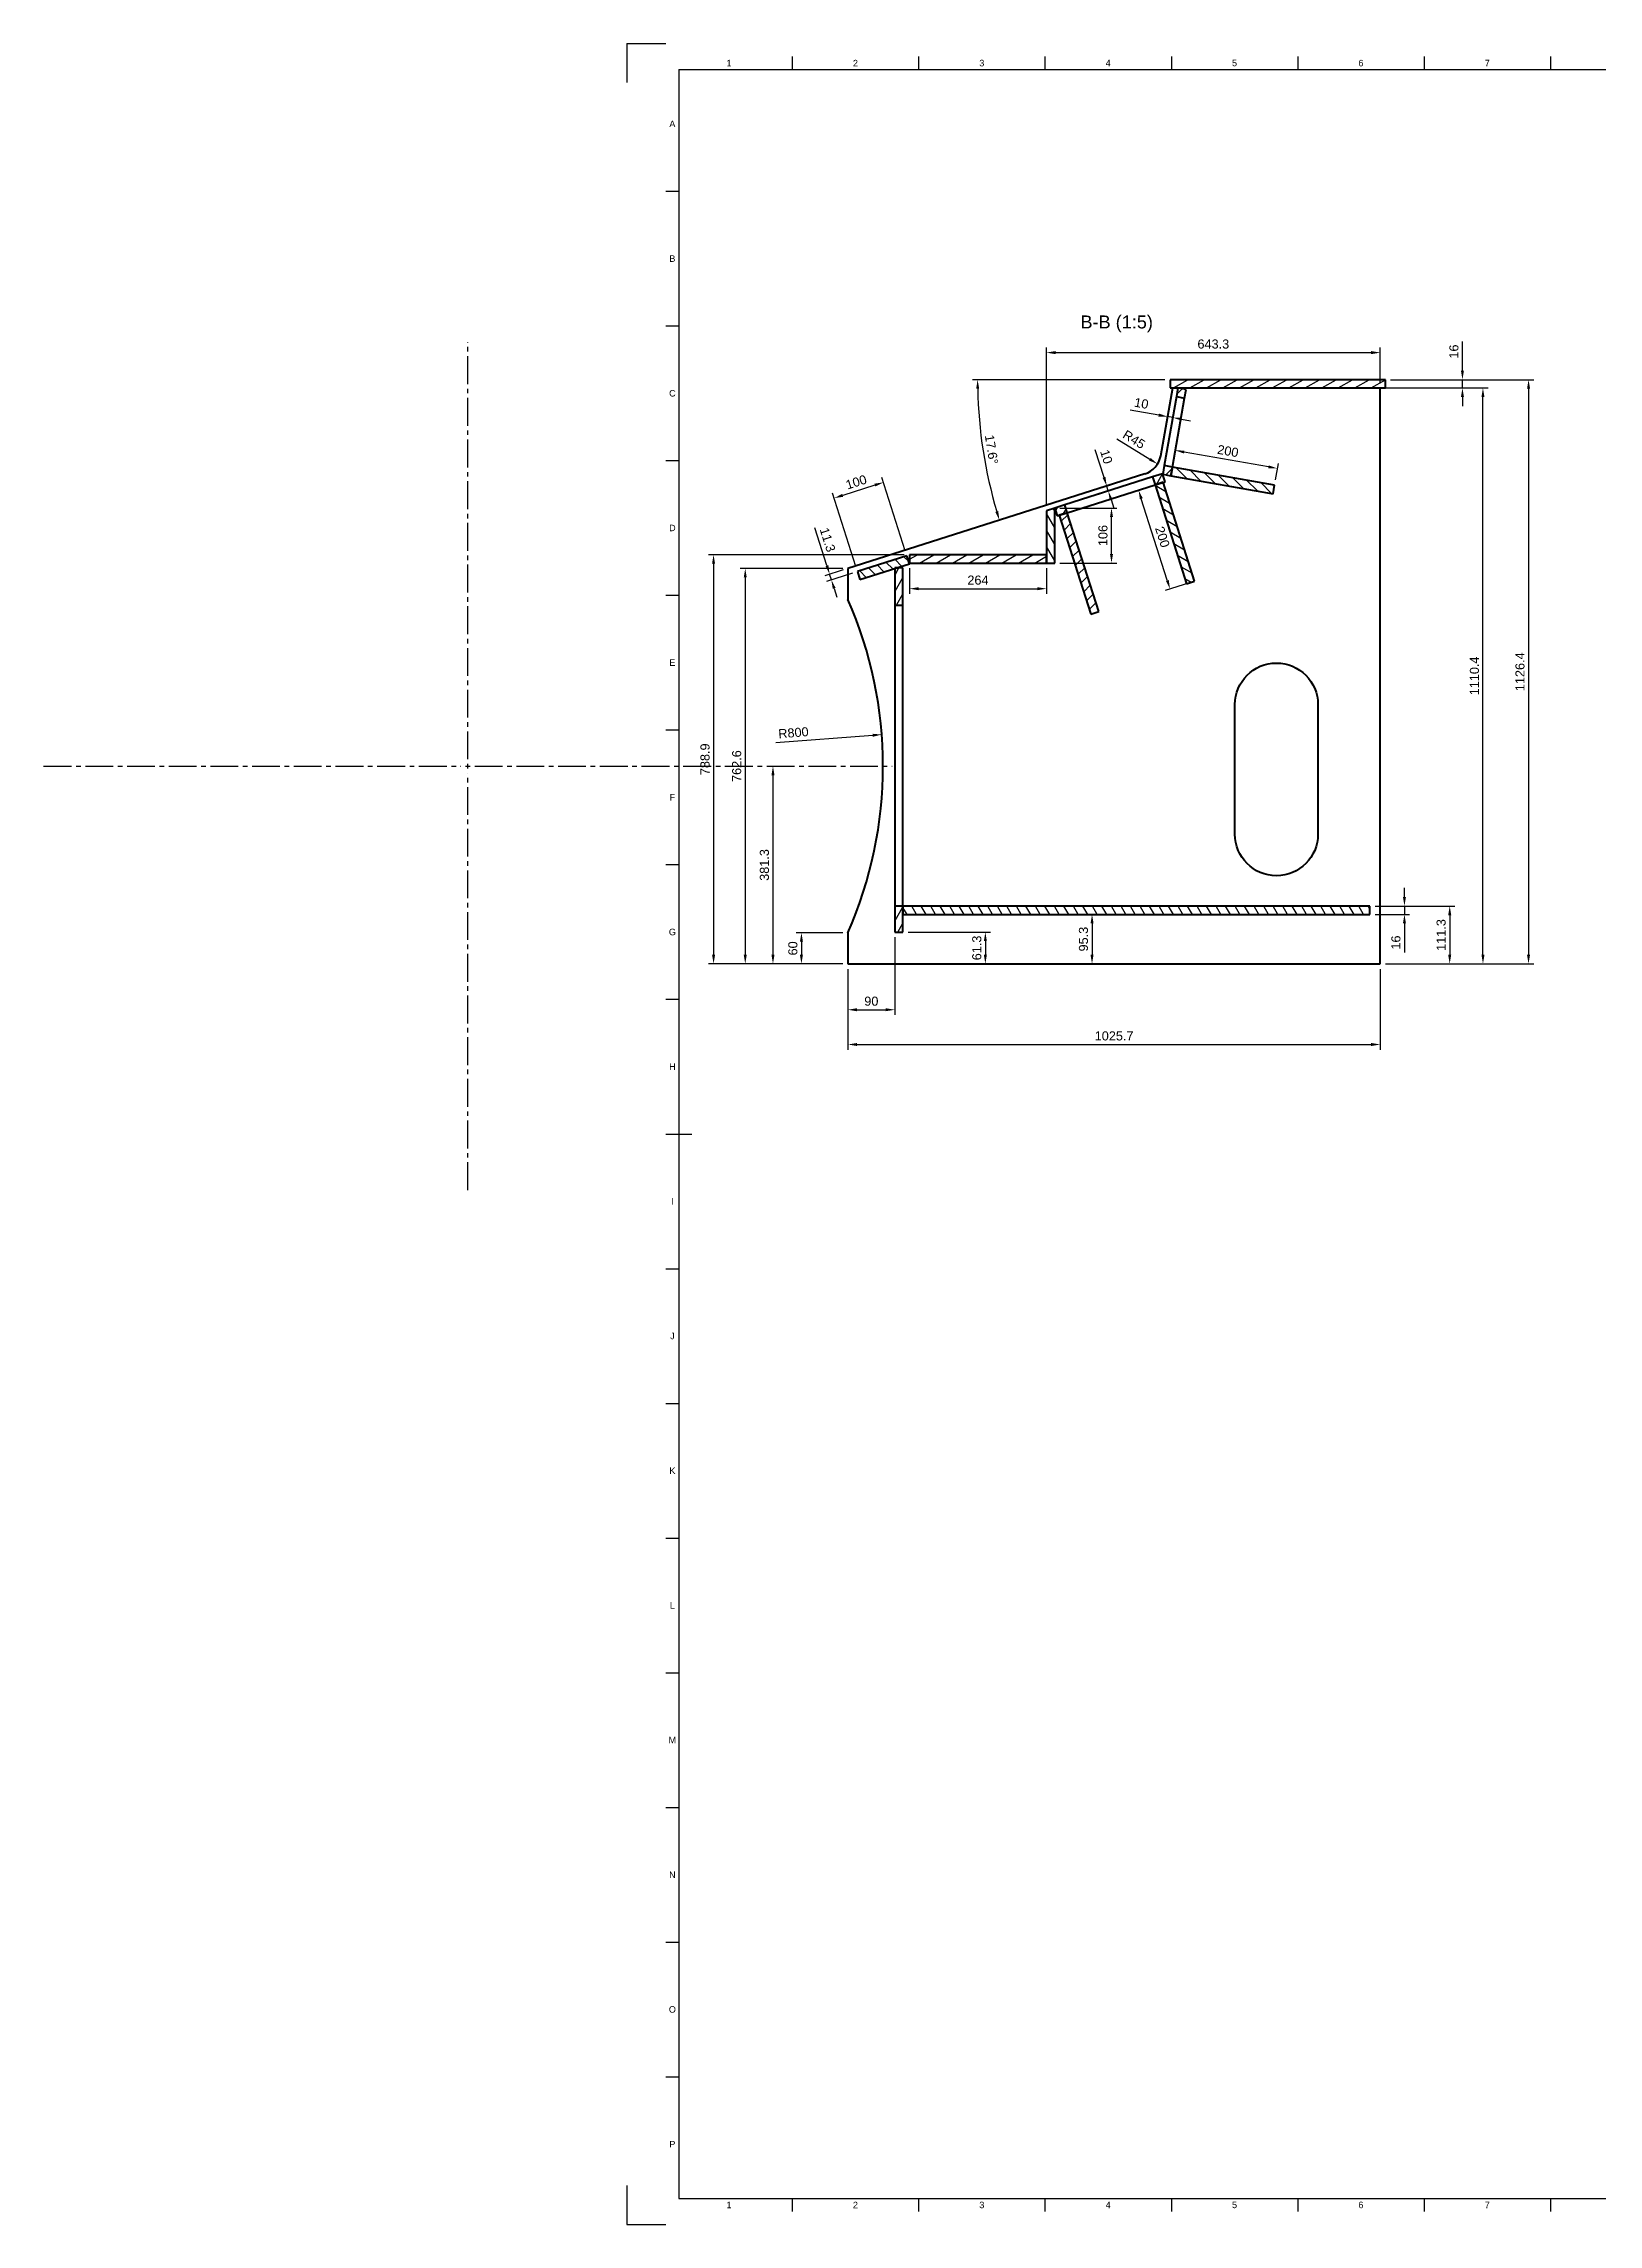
# Model space of a CAD drawing. Header units: millimetres. Extents: x -225 to 1189, y 0 to 841.
# Drawn here: x -225 to 374, y 0 to 841 of the extents above; entities that cross this region are included whole.
import ezdxf
from ezdxf.enums import TextEntityAlignment as Align

# ---------------------------------------------------------------- set-up
doc = ezdxf.new("R2010")
doc.units = ezdxf.units.MM
doc.header["$LTSCALE"] = 0.75
doc.linetypes.add('CENTER2', pattern=[28.575, 19.05, -3.175, 3.175, -3.175])
for name, color, linetype, lineweight in [('Border', 7, 'Continuous', 25), ('FD_Dimensions', 7, 'Continuous', 25), ('Hatching', 7, 'Continuous', 25), ('Smart Centers', 7, 'CENTER2', 25), ('View Labels', 7, 'Continuous', 25), ('Visible', 7, 'Continuous', 50)]:
    doc.layers.add(name, color=color, linetype=linetype, lineweight=lineweight)
doc.styles.add('FusionTitle', font='')
doc.styles.get("Standard").update_dxf_attribs({"font": 'arial.ttf'})
doc.styles.get('FusionTitle').set_extended_font_data('Arial Unicode MS')
doc.dimstyles.new('Dim-ISO-25', dxfattribs={"dimtxt": 3.5, "dimasz": 3.5, "dimexe": 2, "dimexo": 2, "dimgap": 1.5, "dimtad": 1, "dimdec": 1, "dimdsep": 46, "dimtxsty": 'Standard', "dimcen": 0, "dimadec": 1, "dimazin": 2, "dimtp": 0.1, "dimtm": 0.1, "dimtfac": 0.714, "dimtdec": 1, "dimtmove": 0, "dimatfit": 3, "dimfxl": 1, "dimarcsym": 0})

# ---------------------------------------------------------------- blocks, each defined once
blk = doc.blocks.new('ISO_A0_SHEET')
at = {"layer": 'Border'}
for p, q in [((0, 841), (15, 841)), ((0, 841), (0, 826)), ((1189, 841), (1174, 841)), ((1189, 841), (1189, 826)), ((63.708337, 836), (63.708337, 831)), ((112.41667, 836), (112.41667, 831)), ((161.125003, 836), (161.125003, 831)), ((209.833336, 836), (209.833336, 831)), ((258.541669, 836), (258.541669, 831)), ((307.250002, 836), (307.250002, 831)), ((355.958335, 836), (355.958335, 831)), ((404.666668, 836), (404.666668, 831)), ((453.375001, 836), (453.375001, 831)), ((502.083334, 836), (502.083334, 831)), ((550.791667, 836), (550.791667, 831)), ((599.5, 836), (599.5, 826)), ((648.208333, 836), (648.208333, 831)), ((696.916666, 836), (696.916666, 831)), ((745.624999, 836), (745.624999, 831)), ((794.333332, 836), (794.333332, 831)), ((843.041665, 836), (843.041665, 831)), ((891.749998, 836), (891.749998, 831)), ((940.458331, 836), (940.458331, 831)), ((989.166664, 836), (989.166664, 831)), ((1037.874997, 836), (1037.874997, 831)), ((1086.58333, 836), (1086.58333, 831)), ((1135.291663, 836), (1135.291663, 831)), ((20, 831), (1179, 831)), ((20, 831), (20, 10)), ((1179, 831), (1179, 10)), ((15, 784.0625), (20, 784.0625)), ((1179, 784.0625), (1184, 784.0625)), ((15, 732.125), (20, 732.125)), ((1179, 732.125), (1184, 732.125)), ((15, 680.1875), (20, 680.1875)), ((1179, 680.1875), (1184, 680.1875)), ((15, 628.25), (20, 628.25)), ((1179, 628.25), (1184, 628.25)), ((15, 576.3125), (20, 576.3125)), ((1179, 576.3125), (1184, 576.3125)), ((15, 524.375), (20, 524.375)), ((1179, 524.375), (1184, 524.375)), ((15, 472.4375), (20, 472.4375)), ((1179, 472.4375), (1184, 472.4375)), ((15, 420.5), (25, 420.5)), ((1174, 420.5), (1184, 420.5)), ((15, 368.5625), (20, 368.5625)), ((1179, 368.5625), (1184, 368.5625)), ((15, 316.625), (20, 316.625)), ((1179, 316.625), (1184, 316.625)), ((15, 264.6875), (20, 264.6875)), ((1179, 264.6875), (1184, 264.6875)), ((15, 212.75), (20, 212.75)), ((1179, 212.75), (1184, 212.75)), ((15, 160.8125), (20, 160.8125)), ((1179, 160.8125), (1184, 160.8125)), ((15, 108.875), (20, 108.875)), ((1179, 108.875), (1184, 108.875)), ((15, 56.9375), (20, 56.9375)), ((1179, 56.9375), (1184, 56.9375)), ((0, 15), (0, 0)), ((20, 10), (1179, 10)), ((63.708337, 10), (63.708337, 5)), ((112.41667, 10), (112.41667, 5)), ((161.125003, 10), (161.125003, 5)), ((209.833336, 10), (209.833336, 5)), ((258.541669, 10), (258.541669, 5)), ((307.250002, 10), (307.250002, 5)), ((355.958335, 10), (355.958335, 5)), ((404.666668, 10), (404.666668, 5)), ((453.375001, 10), (453.375001, 5)), ((502.083334, 10), (502.083334, 5)), ((550.791667, 10), (550.791667, 5)), ((599.5, 15), (599.5, 5)), ((648.208333, 10), (648.208333, 5)), ((696.916666, 10), (696.916666, 5)), ((745.624999, 10), (745.624999, 5)), ((794.333332, 10), (794.333332, 5)), ((843.041665, 10), (843.041665, 5)), ((891.749998, 10), (891.749998, 5)), ((940.458331, 10), (940.458331, 5)), ((989.166664, 10), (989.166664, 5)), ((1037.874997, 10), (1037.874997, 5)), ((1086.58333, 10), (1086.58333, 5)), ((1135.291663, 10), (1135.291663, 5)), ((1189, 15), (1189, 0)), ((0, 0), (15, 0)), ((1189, 0), (1174, 0))]:
    blk.add_line(p, q, dxfattribs=at)
at = {"layer": 'Border', "style": 'FusionTitle'}
for s, p in [('1', (39.35417, 833.5)), ('2', (88.062503, 833.5)), ('3', (136.770836, 833.5)), ('4', (185.479169, 833.5)), ('5', (234.187502, 833.5)), ('6', (282.895835, 833.5)), ('7', (331.604168, 833.5)), ('8', (380.312501, 833.5)), ('9', (429.020835, 833.5)), ('10', (477.729168, 833.5)), ('11', (526.4375, 833.5)), ('12', (575.145833, 833.5)), ('13', (623.854167, 833.5)), ('14', (672.5625, 833.5)), ('15', (721.270833, 833.5)), ('16', (769.979166, 833.5)), ('17', (818.687499, 833.5)), ('18', (867.395832, 833.5)), ('19', (916.104165, 833.5)), ('20', (964.812498, 833.5)), ('21', (1013.520831, 833.5)), ('22', (1062.229164, 833.5)), ('23', (1110.937497, 833.5)), ('24', (1159.64583, 833.5)), ('A', (17.5, 810.03125)), ('A', (1181.5, 810.03125)), ('B', (17.5, 758.09375)), ('B', (1181.5, 758.09375)), ('C', (17.5, 706.15625)), ('C', (1181.5, 706.15625)), ('D', (17.5, 654.21875)), ('D', (1181.5, 654.21875)), ('E', (17.5, 602.28125)), ('E', (1181.5, 602.28125)), ('F', (17.5, 550.34375)), ('F', (1181.5, 550.34375)), ('G', (17.5, 498.40625)), ('G', (1181.5, 498.40625)), ('H', (17.5, 446.46875)), ('H', (1181.5, 446.46875)), ('I', (17.5, 394.53125)), ('I', (1181.5, 394.53125)), ('J', (17.5, 342.59375)), ('J', (1181.5, 342.59375)), ('K', (17.5, 290.65625)), ('K', (1181.5, 290.65625)), ('L', (17.5, 238.71875)), ('L', (1181.5, 238.71875)), ('M', (17.5, 186.78125)), ('M', (1181.5, 186.78125)), ('N', (17.5, 134.84375)), ('N', (1181.5, 134.84375)), ('O', (17.5, 82.90625)), ('O', (1181.5, 82.90625)), ('P', (17.5, 30.96875)), ('P', (1181.5, 30.96875)), ('1', (39.35417, 7.5)), ('2', (88.062503, 7.5)), ('3', (136.770836, 7.5)), ('4', (185.479169, 7.5)), ('5', (234.187502, 7.5)), ('6', (282.895835, 7.5)), ('7', (331.604168, 7.5)), ('8', (380.312501, 7.5)), ('9', (429.020835, 7.5)), ('10', (477.729168, 7.5)), ('11', (526.4375, 7.5)), ('12', (575.145833, 7.5)), ('13', (623.854167, 7.5)), ('14', (672.5625, 7.5)), ('15', (721.270833, 7.5)), ('16', (769.979166, 7.5)), ('17', (818.687499, 7.5)), ('18', (867.395832, 7.5)), ('19', (916.104165, 7.5)), ('20', (964.812498, 7.5)), ('21', (1013.520831, 7.5)), ('22', (1062.229164, 7.5)), ('23', (1110.937497, 7.5)), ('24', (1159.64583, 7.5))]:
    blk.add_text(s, height=2.5, dxfattribs=at).set_placement(p, align=Align.MIDDLE)
blk = doc.blocks.new('*D88')
at = {"layer": 'Defpoints', "color": 0, "transparency": 16777216}
for p in [(292.335796, 711.399699), (290.335796, 486.115529), (347.503829, 486.115529)]:
    blk.add_point(p, dxfattribs=at)
at = {"layer": 'FD_Dimensions', "lineweight": -2, "transparency": 16777216}
for p, q in [((294.335796, 711.399699), (349.503829, 711.399699)), ((347.503829, 707.899699), (347.503829, 489.615529)), ((292.335796, 486.115529), (349.503829, 486.115529))]:
    blk.add_line(p, q, dxfattribs=at)
at = {"layer": 'FD_Dimensions', "transparency": 16777216}
for points in [[(346.920495, 707.899699), (348.087162, 707.899699), (347.503829, 711.399699)], [(346.920495, 489.615529), (348.087162, 489.615529), (347.503829, 486.115529)]]:
    blk.add_solid(points, dxfattribs=at)
at = {"layer": 'FD_Dimensions', "color": 0, "transparency": 16777216, "insert": (344.216823, 598.757614), "char_height": 3.5, "attachment_point": 5, "rotation": 90}
blk.add_mtext('1126.4', dxfattribs=at)
blk = doc.blocks.new('*D89')
at = {"layer": 'Defpoints', "color": 0, "transparency": 16777216}
for p in [(290.335796, 708.199699), (329.933776, 708.199699), (290.335796, 486.115529)]:
    blk.add_point(p, dxfattribs=at)
at = {"layer": 'FD_Dimensions', "lineweight": -2, "transparency": 16777216}
for p, q in [((292.335796, 708.199699), (331.933776, 708.199699)), ((329.933776, 489.615529), (329.933776, 704.699699)), ((292.335796, 486.115529), (331.933776, 486.115529))]:
    blk.add_line(p, q, dxfattribs=at)
at = {"layer": 'FD_Dimensions', "transparency": 16777216}
for points in [[(329.350443, 704.699699), (330.517109, 704.699699), (329.933776, 708.199699)], [(329.350443, 489.615529), (330.517109, 489.615529), (329.933776, 486.115529)]]:
    blk.add_solid(points, dxfattribs=at)
at = {"layer": 'FD_Dimensions', "color": 0, "transparency": 16777216, "insert": (326.64677, 597.157614), "char_height": 3.5, "attachment_point": 5, "rotation": 90}
blk.add_mtext('1110.4', dxfattribs=at)
blk = doc.blocks.new('*D90')
at = {"layer": 'Defpoints', "color": 0, "transparency": 16777216}
for p in [(292.335796, 711.399699), (292.335796, 708.199699), (322.034281, 711.399699)]:
    blk.add_point(p, dxfattribs=at)
at = {"layer": 'FD_Dimensions', "lineweight": -2, "transparency": 16777216}
for p, q in [((322.034281, 714.899699), (322.034281, 726.081486)), ((294.335796, 711.399699), (324.034281, 711.399699)), ((294.335796, 708.199699), (324.034281, 708.199699)), ((322.034281, 708.199699), (322.034281, 711.399699)), ((322.034281, 704.699699), (322.034281, 701.199699))]:
    blk.add_line(p, q, dxfattribs=at)
at = {"layer": 'FD_Dimensions', "transparency": 16777216}
for points in [[(321.450948, 714.899699), (322.617614, 714.899699), (322.034281, 711.399699)], [(321.450948, 704.699699), (322.617614, 704.699699), (322.034281, 708.199699)]]:
    blk.add_solid(points, dxfattribs=at)
at = {"layer": 'FD_Dimensions', "color": 0, "transparency": 16777216, "insert": (318.747276, 722.240593), "char_height": 3.5, "attachment_point": 5, "rotation": 90}
blk.add_mtext('16', dxfattribs=at)
blk = doc.blocks.new('*D91')
at = {"layer": 'Defpoints', "color": 0, "transparency": 16777216}
for p in [(98.197973, 574.534905), (-61.339399, 562.376502)]:
    blk.add_point(p, dxfattribs=at)
at = {"layer": 'FD_Dimensions', "lineweight": -2, "transparency": 16777216}
blk.add_line((57.404589, 571.426026), (94.708093, 574.26894), dxfattribs=at)
at = {"layer": 'FD_Dimensions', "transparency": 16777216}
blk.add_solid([(94.663766, 574.850586), (94.752421, 573.687293), (98.197973, 574.534905)], dxfattribs=at)
at = {"layer": 'FD_Dimensions', "color": 0, "transparency": 16777216, "insert": (64.169767, 575.23814), "char_height": 3.5, "attachment_point": 5, "rotation": 4.358105639}
blk.add_mtext('R800', dxfattribs=at)
blk = doc.blocks.new('*D92')
at = {"layer": 'Defpoints', "color": 0, "transparency": 16777216}
for p in [(85.188848, 638.637476), (45.590868, 486.115529), (85.188848, 486.115529)]:
    blk.add_point(p, dxfattribs=at)
at = {"layer": 'FD_Dimensions', "lineweight": -2, "transparency": 16777216}
for p, q in [((83.188848, 638.637476), (43.590868, 638.637476)), ((45.590868, 635.137476), (45.590868, 489.615529)), ((83.188848, 486.115529), (43.590868, 486.115529))]:
    blk.add_line(p, q, dxfattribs=at)
at = {"layer": 'FD_Dimensions', "transparency": 16777216}
for points in [[(45.007535, 635.137476), (46.174202, 635.137476), (45.590868, 638.637476)], [(45.007535, 489.615529), (46.174202, 489.615529), (45.590868, 486.115529)]]:
    blk.add_solid(points, dxfattribs=at)
at = {"layer": 'FD_Dimensions', "color": 0, "transparency": 16777216, "insert": (42.303863, 562.376502), "char_height": 3.5, "attachment_point": 5, "rotation": 90}
blk.add_mtext('762.6', dxfattribs=at)
blk = doc.blocks.new('*D93')
at = {"layer": 'Defpoints', "color": 0, "transparency": 16777216}
for p in [(209.335796, 711.399699), (292.335796, 711.399699), (136.091735, 693.079722), (199.589995, 675.034919), (85.188848, 638.637476)]:
    blk.add_point(p, dxfattribs=at)
at = {"layer": 'FD_Dimensions', "lineweight": -2, "transparency": 16777216}
blk.add_line((207.335796, 711.399699), (133.150392, 711.399699), dxfattribs=at)
blk.add_arc((313.888476, 711.399699), 178.738085, 181.121968, 196.526828, dxfattribs=at)
at = {"layer": 'FD_Dimensions', "transparency": 16777216}
for points in [[(134.601354, 707.894156), (135.767965, 707.905578), (135.150392, 711.399699)], [(143.092244, 660.726507), (141.977079, 660.383697), (143.563091, 657.209608)]]:
    blk.add_solid(points, dxfattribs=at)
at = {"layer": 'FD_Dimensions', "color": 0, "transparency": 16777216, "insert": (140.514186, 684.48434), "char_height": 3.5, "attachment_point": 5, "rotation": 278.824419944}
blk.add_mtext('17.6°', dxfattribs=at)
blk = doc.blocks.new('*D94')
at = {"layer": 'Defpoints', "color": 0, "transparency": 16777216}
for p in [(196.861361, 683.611315), (204.519953, 678.884163)]:
    blk.add_point(p, dxfattribs=at)
at = {"layer": 'FD_Dimensions', "lineweight": -2, "transparency": 16777216}
blk.add_line((188.871326, 688.543044), (201.541612, 680.7225), dxfattribs=at)
at = {"layer": 'FD_Dimensions', "transparency": 16777216}
blk.add_solid([(201.848001, 681.21889), (201.235222, 680.226109), (204.519953, 678.884163)], dxfattribs=at)
at = {"layer": 'FD_Dimensions', "color": 0, "transparency": 16777216, "insert": (195.44, 688.342938), "char_height": 3.5, "attachment_point": 5, "rotation": 328.315673403}
blk.add_mtext('R45', dxfattribs=at)
blk = doc.blocks.new('*D95')
at = {"layer": 'Defpoints', "color": 0, "transparency": 16777216}
for p in [(211.367755, 684.106622), (210.23913, 677.705869), (249.63144, 670.759942)]:
    blk.add_point(p, dxfattribs=at)
at = {"layer": 'FD_Dimensions', "lineweight": -2, "transparency": 16777216}
for p, q in [((210.586426, 679.675485), (211.715051, 686.076238)), ((247.313238, 677.768464), (214.814582, 683.498854)), ((249.978736, 672.729558), (251.107362, 679.130311))]:
    blk.add_line(p, q, dxfattribs=at)
at = {"layer": 'FD_Dimensions', "transparency": 16777216}
for points in [[(214.915877, 684.073325), (214.713287, 682.924383), (211.367755, 684.106622)], [(247.414533, 678.342935), (247.211943, 677.193993), (250.760065, 677.160695)]]:
    blk.add_solid(points, dxfattribs=at)
at = {"layer": 'FD_Dimensions', "color": 0, "transparency": 16777216, "insert": (231.634693, 683.870727), "char_height": 3.5, "attachment_point": 5, "rotation": 350.000012482}
blk.add_mtext('200', dxfattribs=at)
blk = doc.blocks.new('*D96')
at = {"layer": 'Defpoints', "color": 0, "transparency": 16777216}
for p in [(108.88575, 643.894762), (33.380307, 486.115529), (85.188848, 486.115529)]:
    blk.add_point(p, dxfattribs=at)
at = {"layer": 'FD_Dimensions', "lineweight": -2, "transparency": 16777216}
for p, q in [((106.88575, 643.894762), (31.380307, 643.894762)), ((33.380307, 640.394762), (33.380307, 489.615529)), ((83.188848, 486.115529), (31.380307, 486.115529))]:
    blk.add_line(p, q, dxfattribs=at)
at = {"layer": 'FD_Dimensions', "transparency": 16777216}
for points in [[(32.796974, 640.394762), (33.963641, 640.394762), (33.380307, 643.894762)], [(32.796974, 489.615529), (33.963641, 489.615529), (33.380307, 486.115529)]]:
    blk.add_solid(points, dxfattribs=at)
at = {"layer": 'FD_Dimensions', "color": 0, "transparency": 16777216, "insert": (30.093302, 565.005145), "char_height": 3.5, "attachment_point": 5, "rotation": 90}
blk.add_mtext('788.9', dxfattribs=at)
blk = doc.blocks.new('*D97')
at = {"layer": 'Defpoints', "color": 0, "transparency": 16777216}
for p in [(286.388848, 508.381745), (290.335796, 486.115529), (317.122412, 486.115529)]:
    blk.add_point(p, dxfattribs=at)
at = {"layer": 'FD_Dimensions', "lineweight": -2, "transparency": 16777216}
for p, q in [((288.388848, 508.381745), (319.122412, 508.381745)), ((317.122412, 504.881745), (317.122412, 489.615529)), ((292.335796, 486.115529), (319.122412, 486.115529))]:
    blk.add_line(p, q, dxfattribs=at)
at = {"layer": 'FD_Dimensions', "transparency": 16777216}
for points in [[(316.539078, 504.881745), (317.705745, 504.881745), (317.122412, 508.381745)], [(316.539078, 489.615529), (317.705745, 489.615529), (317.122412, 486.115529)]]:
    blk.add_solid(points, dxfattribs=at)
at = {"layer": 'FD_Dimensions', "color": 0, "transparency": 16777216, "insert": (313.834213, 497.248637), "char_height": 3.5, "attachment_point": 5, "rotation": 90}
blk.add_mtext('111.3', dxfattribs=at)
blk = doc.blocks.new('*D98')
at = {"layer": 'Defpoints', "color": 0, "transparency": 16777216}
for p in [(286.388848, 508.381745), (286.388848, 505.181745), (299.673117, 505.181745)]:
    blk.add_point(p, dxfattribs=at)
at = {"layer": 'FD_Dimensions', "lineweight": -2, "transparency": 16777216}
for p, q in [((299.673117, 511.881745), (299.673117, 515.381745)), ((288.388848, 508.381745), (301.673117, 508.381745)), ((288.388848, 505.181745), (301.673117, 505.181745)), ((299.673117, 508.381745), (299.673117, 505.181745)), ((299.673117, 501.681745), (299.673117, 490.499958))]:
    blk.add_line(p, q, dxfattribs=at)
at = {"layer": 'FD_Dimensions', "transparency": 16777216}
for points in [[(299.089784, 511.881745), (300.25645, 511.881745), (299.673117, 508.381745)], [(299.089784, 501.681745), (300.25645, 501.681745), (299.673117, 505.181745)]]:
    blk.add_solid(points, dxfattribs=at)
at = {"layer": 'FD_Dimensions', "color": 0, "transparency": 16777216, "insert": (296.386112, 494.340852), "char_height": 3.5, "attachment_point": 5, "rotation": 90}
blk.add_mtext('16', dxfattribs=at)
blk = doc.blocks.new('*D99')
at = {"layer": 'Defpoints', "color": 0, "transparency": 16777216}
for p in [(103.188848, 498.381745), (85.188848, 486.115529), (103.188848, 468.417044)]:
    blk.add_point(p, dxfattribs=at)
at = {"layer": 'FD_Dimensions', "lineweight": -2, "transparency": 16777216}
for p, q in [((103.188848, 496.381745), (103.188848, 466.417044)), ((85.188848, 484.115529), (85.188848, 466.417044)), ((88.688848, 468.417044), (99.688848, 468.417044))]:
    blk.add_line(p, q, dxfattribs=at)
at = {"layer": 'FD_Dimensions', "transparency": 16777216}
for points in [[(88.688848, 469.000377), (88.688848, 467.833711), (85.188848, 468.417044)], [(99.688848, 469.000377), (99.688848, 467.833711), (103.188848, 468.417044)]]:
    blk.add_solid(points, dxfattribs=at)
at = {"layer": 'FD_Dimensions', "color": 0, "transparency": 16777216, "insert": (94.188848, 471.704049), "char_height": 3.5, "attachment_point": 5}
blk.add_mtext('90', dxfattribs=at)
blk = doc.blocks.new('*D100')
at = {"layer": 'Defpoints', "color": 0, "transparency": 16777216}
for p in [(85.188848, 486.115529), (290.335796, 486.115529), (290.335796, 455.017475)]:
    blk.add_point(p, dxfattribs=at)
at = {"layer": 'FD_Dimensions', "lineweight": -2, "transparency": 16777216}
for p, q in [((85.188848, 484.115529), (85.188848, 453.017475)), ((290.335796, 484.115529), (290.335796, 453.017475)), ((88.688848, 455.017475), (286.835796, 455.017475))]:
    blk.add_line(p, q, dxfattribs=at)
at = {"layer": 'FD_Dimensions', "transparency": 16777216}
for points in [[(88.688848, 455.600809), (88.688848, 454.434142), (85.188848, 455.017475)], [(286.835796, 455.600809), (286.835796, 454.434142), (290.335796, 455.017475)]]:
    blk.add_solid(points, dxfattribs=at)
at = {"layer": 'FD_Dimensions', "color": 0, "transparency": 16777216, "insert": (187.762322, 458.304481), "char_height": 3.5, "attachment_point": 5}
blk.add_mtext('1025.7', dxfattribs=at)
blk = doc.blocks.new('*D101')
at = {"layer": 'Defpoints', "color": 0, "transparency": 16777216}
for p in [(85.188848, 498.115529), (67.247816, 486.115529), (85.188848, 486.115529)]:
    blk.add_point(p, dxfattribs=at)
at = {"layer": 'FD_Dimensions', "color": 0, "lineweight": -2, "transparency": 16777216}
for p, q in [((83.188848, 498.115529), (65.247816, 498.115529)), ((67.247816, 494.615529), (67.247816, 489.615529)), ((83.188848, 486.115529), (65.247816, 486.115529))]:
    blk.add_line(p, q, dxfattribs=at)
at = {"layer": 'FD_Dimensions', "color": 0, "transparency": 16777216}
for points in [[(66.664483, 494.615529), (67.83115, 494.615529), (67.247816, 498.115529)], [(66.664483, 489.615529), (67.83115, 489.615529), (67.247816, 486.115529)]]:
    blk.add_solid(points, dxfattribs=at)
at = {"layer": 'FD_Dimensions', "color": 0, "transparency": 16777216, "insert": (63.960811, 492.080415), "char_height": 3.5, "attachment_point": 5, "rotation": 90}
blk.add_mtext('60', dxfattribs=at)
blk = doc.blocks.new('*U23')
at = {"layer": 'Smart Centers', "color": 0, "linetype": 'Continuous', "ltscale": 0.75, "transparency": 16777216}
for p, q in [((-0.892969, 0), (0.892969, 0)), ((0, -0.892969), (0, 0.892969))]:
    blk.add_line(p, q, dxfattribs=at)
blk = doc.blocks.new('*U24')
at = {"layer": 'Smart Centers', "color": 0, "ltscale": 0.75, "transparency": 16777216}
for p, q in [((0, 2.678906), (0, 163.5)), ((-163.5, 0), (-2.678906, 0)), ((2.678906, 0), (163.5, 0)), ((0, -163.5), (0, -2.678906))]:
    blk.add_line(p, q, dxfattribs=at)
at = {"layer": 'Smart Centers', "color": 0, "linetype": 'Continuous', "ltscale": 0.75, "transparency": 16777216}
for p, q in [((-0.892969, 0), (0.892969, 0)), ((0, -0.892969), (0, 0.892969))]:
    blk.add_line(p, q, dxfattribs=at)
blk = doc.blocks.new('*U25')
at = {"layer": 'Smart Centers', "color": 0, "ltscale": 0.75, "transparency": 16777216}
blk.add_blockref('*U24', (0, 0), dxfattribs=at)
blk = doc.blocks.new('*D102')
at = {"layer": 'Defpoints', "color": 0, "transparency": 16777216}
for p in [(55.02281, 562.376502), (56.274189, 486.115529), (85.188848, 486.115529)]:
    blk.add_point(p, dxfattribs=at)
at = {"layer": 'FD_Dimensions', "lineweight": -2, "transparency": 16777216}
for p, q in [((56.274189, 558.876502), (56.274189, 489.615529)), ((57.02281, 562.376502), (58.274189, 562.376502)), ((83.188848, 486.115529), (54.274189, 486.115529))]:
    blk.add_line(p, q, dxfattribs=at)
at = {"layer": 'FD_Dimensions', "transparency": 16777216}
for points in [[(55.690856, 558.876502), (56.857523, 558.876502), (56.274189, 562.376502)], [(55.690856, 489.615529), (56.857523, 489.615529), (56.274189, 486.115529)]]:
    blk.add_solid(points, dxfattribs=at)
at = {"layer": 'FD_Dimensions', "color": 0, "transparency": 16777216, "insert": (52.98599, 524.246015), "char_height": 3.5, "attachment_point": 5, "rotation": 90}
blk.add_mtext('381.3', dxfattribs=at)
blk = doc.blocks.new('*D127')
at = {"layer": 'Defpoints', "color": 0, "transparency": 16777216}
for p in [(177.335832, 667.954617), (177.942195, 666.048752), (184.931486, 670.371222)]:
    blk.add_point(p, dxfattribs=at)
at = {"layer": 'FD_Dimensions', "color": 0, "lineweight": -2, "transparency": 16777216}
for p, q in [((183.87035, 673.706487), (180.483134, 684.352879)), ((179.241697, 668.56098), (186.837351, 670.977586)), ((179.848061, 666.655115), (187.443714, 669.07172)), ((185.537849, 668.465357), (184.931486, 670.371222)), ((186.598984, 665.130092), (187.66012, 661.794827))]:
    blk.add_line(p, q, dxfattribs=at)
at = {"layer": 'FD_Dimensions', "color": 0, "transparency": 16777216}
for points in [[(184.426228, 673.883343), (183.314473, 673.529631), (184.931486, 670.371222)], [(187.154862, 665.306948), (186.043107, 664.953236), (185.537849, 668.465357)]]:
    blk.add_solid(points, dxfattribs=at)
at = {"layer": 'FD_Dimensions', "color": 0, "transparency": 16777216, "insert": (184.77847, 681.693875), "char_height": 3.5, "attachment_point": 5, "rotation": 287.648816335}
blk.add_mtext('10', dxfattribs=at)
blk = doc.blocks.new('*D128')
at = {"layer": 'Defpoints', "color": 0, "transparency": 16777216}
for p in [(208.387134, 697.148287), (208.387134, 697.148287), (210.356749, 696.80099)]:
    blk.add_point(p, dxfattribs=at)
at = {"layer": 'FD_Dimensions', "lineweight": -2, "transparency": 16777216}
for p, q in [((204.940307, 697.756055), (193.937801, 699.696094)), ((210.356749, 696.80099), (208.387134, 697.148287)), ((213.803577, 696.193222), (217.250404, 695.585453))]:
    blk.add_line(p, q, dxfattribs=at)
at = {"layer": 'FD_Dimensions', "transparency": 16777216}
for points in [[(205.041602, 698.330527), (204.839012, 697.181584), (208.387134, 697.148287)], [(213.904871, 696.767693), (213.702282, 695.618751), (210.356749, 696.80099)]]:
    blk.add_solid(points, dxfattribs=at)
at = {"layer": 'FD_Dimensions', "color": 0, "transparency": 16777216, "insert": (198.286423, 702.267027), "char_height": 3.5, "attachment_point": 5, "rotation": 350.000012482}
blk.add_mtext('10', dxfattribs=at)
blk = doc.blocks.new('*D129')
at = {"layer": 'Defpoints', "color": 0, "transparency": 16777216}
for p in [(197.188843, 668.81414), (206.622397, 671.815484), (218.749659, 633.698172)]:
    blk.add_point(p, dxfattribs=at)
at = {"layer": 'FD_Dimensions', "lineweight": -2, "transparency": 16777216}
for p, q in [((204.716531, 671.209121), (195.282977, 668.207776)), ((208.25497, 634.032092), (198.249978, 665.478875)), ((216.843793, 633.091808), (207.41024, 630.090464))]:
    blk.add_line(p, q, dxfattribs=at)
at = {"layer": 'FD_Dimensions', "transparency": 16777216}
for points in [[(198.805856, 665.655731), (197.694101, 665.302019), (197.188843, 668.81414)], [(208.810847, 634.208948), (207.699093, 633.855236), (209.316105, 630.696827)]]:
    blk.add_solid(points, dxfattribs=at)
at = {"layer": 'FD_Dimensions', "color": 0, "transparency": 16777216, "insert": (206.38477, 650.752043), "char_height": 3.5, "attachment_point": 5, "rotation": 287.648816335}
blk.add_mtext('200', dxfattribs=at)
blk = doc.blocks.new('*D130')
at = {"layer": 'Defpoints', "color": 0, "transparency": 16777216}
for p in [(78.110097, 636.385326), (85.188848, 638.637476), (88.827094, 637.43113)]:
    blk.add_point(p, dxfattribs=at)
at = {"layer": 'FD_Dimensions', "lineweight": -2, "transparency": 16777216}
for p, q in [((77.048962, 639.720591), (72.421824, 654.264192)), ((83.282983, 638.031112), (76.204232, 635.778963)), ((86.921228, 636.824767), (76.887183, 633.632373)), ((78.793048, 634.238736), (78.110097, 636.385326)), ((79.854184, 630.903471), (80.915319, 627.568206))]:
    blk.add_line(p, q, dxfattribs=at)
at = {"layer": 'FD_Dimensions', "transparency": 16777216}
for points in [[(77.604839, 639.897447), (76.493084, 639.543735), (78.110097, 636.385326)], [(80.410061, 631.080327), (79.298306, 630.726615), (78.793048, 634.238736)]]:
    blk.add_solid(points, dxfattribs=at)
at = {"layer": 'FD_Dimensions', "color": 0, "transparency": 16777216, "insert": (77.338258, 649.656945), "char_height": 3.5, "attachment_point": 5, "rotation": 287.648816335}
blk.add_mtext('11.3', dxfattribs=at)
blk = doc.blocks.new('*D131')
at = {"layer": 'Defpoints', "color": 0, "transparency": 16777216}
for p in [(290.335796, 721.838834), (290.335796, 708.199699), (161.68575, 660.855019)]:
    blk.add_point(p, dxfattribs=at)
at = {"layer": 'FD_Dimensions', "lineweight": -2, "transparency": 16777216}
for p, q in [((161.68575, 662.855019), (161.68575, 723.838834)), ((290.335796, 710.199699), (290.335796, 723.838834)), ((165.18575, 721.838834), (286.835796, 721.838834))]:
    blk.add_line(p, q, dxfattribs=at)
at = {"layer": 'FD_Dimensions', "transparency": 16777216}
for points in [[(165.18575, 722.422168), (165.18575, 721.255501), (161.68575, 721.838834)], [(286.835796, 722.422168), (286.835796, 721.255501), (290.335796, 721.838834)]]:
    blk.add_solid(points, dxfattribs=at)
at = {"layer": 'FD_Dimensions', "color": 0, "transparency": 16777216, "insert": (226.010773, 725.127034), "char_height": 3.5, "attachment_point": 5}
blk.add_mtext('643.3', dxfattribs=at)
blk = doc.blocks.new('*D132')
at = {"layer": 'Defpoints', "color": 0, "transparency": 16777216}
for p in [(108.88575, 640.694762), (161.68575, 640.694762), (161.68575, 630.795267)]:
    blk.add_point(p, dxfattribs=at)
at = {"layer": 'FD_Dimensions', "lineweight": -2, "transparency": 16777216}
for p, q in [((108.88575, 638.694762), (108.88575, 628.795267)), ((112.38575, 630.795267), (158.18575, 630.795267)), ((161.68575, 638.694762), (161.68575, 628.795267))]:
    blk.add_line(p, q, dxfattribs=at)
at = {"layer": 'FD_Dimensions', "transparency": 16777216}
for points in [[(112.38575, 631.3786), (112.38575, 630.211933), (108.88575, 630.795267)], [(158.18575, 631.3786), (158.18575, 630.211933), (161.68575, 630.795267)]]:
    blk.add_solid(points, dxfattribs=at)
at = {"layer": 'FD_Dimensions', "color": 0, "transparency": 16777216, "insert": (135.28575, 634.082272), "char_height": 3.5, "attachment_point": 5}
blk.add_mtext('264', dxfattribs=at)
blk = doc.blocks.new('*D133')
at = {"layer": 'Defpoints', "color": 0, "transparency": 16777216}
for p in [(179.665927, 505.181745), (179.261937, 486.115529), (179.465927, 486.115529)]:
    blk.add_point(p, dxfattribs=at)
at = {"layer": 'FD_Dimensions', "lineweight": -2, "transparency": 16777216}
for p, q in [((177.665927, 505.181745), (177.261937, 505.181745)), ((179.261937, 501.681745), (179.261937, 489.615529)), ((177.465927, 486.115529), (177.261937, 486.115529))]:
    blk.add_line(p, q, dxfattribs=at)
at = {"layer": 'FD_Dimensions', "transparency": 16777216}
for points in [[(178.678603, 501.681745), (179.84527, 501.681745), (179.261937, 505.181745)], [(178.678603, 489.615529), (179.84527, 489.615529), (179.261937, 486.115529)]]:
    blk.add_solid(points, dxfattribs=at)
at = {"layer": 'FD_Dimensions', "color": 0, "transparency": 16777216, "insert": (175.973738, 495.648637), "char_height": 3.5, "attachment_point": 5, "rotation": 90}
blk.add_mtext('95.3', dxfattribs=at)
blk = doc.blocks.new('*D155')
at = {"layer": 'Defpoints', "color": 0, "transparency": 16777216}
for p in [(164.88575, 661.894762), (186.766471, 661.894762), (164.88575, 640.694762)]:
    blk.add_point(p, dxfattribs=at)
at = {"layer": 'FD_Dimensions', "lineweight": -2, "transparency": 16777216}
for p, q in [((166.88575, 661.894762), (188.766471, 661.894762)), ((186.766471, 644.194762), (186.766471, 658.394762)), ((166.88575, 640.694762), (188.766471, 640.694762))]:
    blk.add_line(p, q, dxfattribs=at)
at = {"layer": 'FD_Dimensions', "transparency": 16777216}
for points in [[(186.183137, 658.394762), (187.349804, 658.394762), (186.766471, 661.894762)], [(186.183137, 644.194762), (187.349804, 644.194762), (186.766471, 640.694762)]]:
    blk.add_solid(points, dxfattribs=at)
at = {"layer": 'FD_Dimensions', "color": 0, "transparency": 16777216, "insert": (183.479465, 651.294762), "char_height": 3.5, "attachment_point": 5, "rotation": 90}
blk.add_mtext('106', dxfattribs=at)
blk = doc.blocks.new('*D156')
at = {"layer": 'Defpoints', "color": 0, "transparency": 16777216}
for p in [(79.823061, 665.731791), (107.88575, 643.494762), (88.827094, 637.43113)]:
    blk.add_point(p, dxfattribs=at)
at = {"layer": 'FD_Dimensions', "lineweight": -2, "transparency": 16777216}
for p, q in [((107.279387, 645.400627), (98.275354, 673.701288)), ((88.220731, 639.336996), (79.216698, 667.637657)), ((95.546452, 670.734287), (83.158326, 666.792927))]:
    blk.add_line(p, q, dxfattribs=at)
at = {"layer": 'FD_Dimensions', "transparency": 16777216}
for points in [[(82.98147, 667.348804), (83.335181, 666.237049), (79.823061, 665.731791)], [(95.369596, 671.290164), (95.723308, 670.178409), (98.881717, 671.795422)]]:
    blk.add_solid(points, dxfattribs=at)
at = {"layer": 'FD_Dimensions', "color": 0, "transparency": 16777216, "insert": (88.355829, 671.895902), "char_height": 3.5, "attachment_point": 5, "rotation": 17.648816335}
blk.add_mtext('100', dxfattribs=at)
blk = doc.blocks.new('*D157')
at = {"layer": 'Defpoints', "color": 0, "transparency": 16777216}
for p in [(106.388848, 498.381745), (136.330781, 486.115529), (138.14024, 486.115529)]:
    blk.add_point(p, dxfattribs=at)
at = {"layer": 'FD_Dimensions', "lineweight": -2, "transparency": 16777216}
for p, q in [((108.388848, 498.381745), (140.14024, 498.381745)), ((138.14024, 494.881745), (138.14024, 489.615529)), ((138.330781, 486.115529), (140.14024, 486.115529))]:
    blk.add_line(p, q, dxfattribs=at)
at = {"layer": 'FD_Dimensions', "transparency": 16777216}
for points in [[(137.556907, 494.881745), (138.723573, 494.881745), (138.14024, 498.381745)], [(137.556907, 489.615529), (138.723573, 489.615529), (138.14024, 486.115529)]]:
    blk.add_solid(points, dxfattribs=at)
at = {"layer": 'FD_Dimensions', "color": 0, "transparency": 16777216, "insert": (134.852041, 492.248637), "char_height": 3.5, "attachment_point": 5, "rotation": 90}
blk.add_mtext('61.3', dxfattribs=at)

msp = doc.modelspace()

# ---------------------------------------------------------------- hatches: boundary and pattern name
at = {"layer": 'Hatching'}
h = msp.add_hatch(dxfattribs=at)
h.set_pattern_fill('ANSI31', color=256, style=0)
h.paths.add_polyline_path([(215.518, 707.644), (212.367, 708.2), (211.776, 704.851), (214.928, 704.296)], flags=0)
h.paths.add_polyline_path([(206.497, 674.913), (209.649, 674.358), (210.239, 677.706), (207.088, 678.262)], flags=0)
h = msp.add_hatch(dxfattribs=at)
h.set_pattern_fill('ANSI31', color=256, angle=-15, style=0)
h.paths.add_polyline_path([(292.336, 708.2), (292.336, 711.4), (209.336, 711.4), (209.336, 708.2)], flags=0)
h = msp.add_hatch(dxfattribs=at)
h.set_pattern_fill('ANSI31', color=256, angle=15, style=0)
h.paths.add_polyline_path([(164.886, 661.895), (165.856, 658.845), (166.637, 659.094), (169.687, 660.064), (168.717, 663.114)], flags=0)
h.paths.add_polyline_path([(207.404, 672.064), (206.434, 675.113), (202.603, 673.895), (203.573, 670.845), (206.622, 671.815)], flags=0)
h = msp.add_hatch(dxfattribs=at)
h.set_pattern_fill('ANSI31', color=256, angle=90, style=0)
h.paths.add_polyline_path([(209.649, 674.358), (249.041, 667.412), (249.631, 670.76), (210.239, 677.706)], flags=0)
h = msp.add_hatch(dxfattribs=at)
h.set_pattern_fill('ANSI31', color=256, angle=105, style=0)
h.paths.add_polyline_path([(203.573, 670.845), (215.7, 632.728), (218.75, 633.698), (206.622, 671.815)], flags=0)
h = msp.add_hatch(dxfattribs=at)
h.set_pattern_fill('ANSI31', color=256, angle=75, style=0)
h.paths.add_polyline_path([(161.686, 640.695), (164.886, 640.695), (164.886, 661.895), (161.686, 660.855), (161.686, 643.895)], flags=0)
h = msp.add_hatch(dxfattribs=at)
h.set_pattern_fill('ANSI31', color=256, style=0)
h.paths.add_polyline_path([(166.637, 659.094), (178.765, 620.977), (181.814, 621.947), (169.687, 660.064)], flags=0)
h = msp.add_hatch(dxfattribs=at)
h.set_pattern_fill('ANSI31', color=256, angle=90, style=0)
h.paths.add_polyline_path([(88.827, 637.431), (89.797, 634.382), (103.189, 638.642), (103.627, 638.782), (108.856, 640.445), (107.886, 643.495)], flags=0)
h = msp.add_hatch(dxfattribs=at)
h.set_pattern_fill('ANSI31', color=256, angle=-15, style=0)
h.paths.add_polyline_path([(108.886, 643.895), (108.886, 640.695), (161.686, 640.695), (161.686, 643.895)], flags=0)
h = msp.add_hatch(dxfattribs=at)
h.set_pattern_fill('ANSI31', color=256, angle=15, style=0)
h.paths.add_polyline_path([(106.389, 638.782), (103.627, 638.782), (103.189, 638.782), (103.189, 638.642), (103.189, 624.382), (106.389, 624.382)], flags=0)
h.paths.add_polyline_path([(103.189, 498.382), (106.389, 498.382), (106.389, 505.182), (106.389, 508.382), (103.189, 508.382)], flags=0)
h = msp.add_hatch(dxfattribs=at)
h.set_pattern_fill('ANSI31', color=256, angle=75, style=0)
h.paths.add_polyline_path([(106.389, 505.182), (286.389, 505.182), (286.389, 508.382), (106.389, 508.382)], flags=0)

# ---------------------------------------------------------------- linework, layer by layer
at = {"layer": 'Visible', "extrusion": (0, 1, 2e-16)}
for p, q in [((205.725, 682.048), (210.336, 708.2)), ((292.336, 711.4), (209.336, 711.4)), ((209.336, 711.4), (209.336, 708.2)), ((209.336, 708.2), (292.336, 708.2)), ((212.367, 708.2), (211.776, 704.851)), ((215.518, 707.644), (212.367, 708.2)), ((214.928, 704.296), (215.518, 707.644)), ((290.336, 486.116), (290.336, 708.2)), ((292.336, 708.2), (292.336, 711.4)), ((211.776, 704.851), (207.088, 678.262)), ((210.239, 677.706), (214.928, 704.296)), ((211.776, 704.851), (214.928, 704.296)), ((199.59, 675.035), (85.189, 638.637)), ((202.603, 673.895), (168.717, 663.114)), ((206.434, 675.113), (202.603, 673.895)), ((202.603, 673.895), (203.573, 670.845)), ((207.404, 672.064), (206.434, 675.113)), ((207.088, 678.262), (206.497, 674.913)), ((206.497, 674.913), (209.649, 674.358)), ((210.239, 677.706), (207.088, 678.262)), ((209.649, 674.358), (210.239, 677.706)), ((210.239, 677.706), (209.649, 674.358)), ((209.649, 674.358), (249.041, 667.412)), ((249.631, 670.76), (210.239, 677.706)), ((169.687, 660.064), (203.573, 670.845)), ((203.573, 670.845), (207.404, 672.064)), ((206.622, 671.815), (203.573, 670.845)), ((203.573, 670.845), (215.7, 632.728)), ((218.75, 633.698), (206.622, 671.815)), ((249.041, 667.412), (249.631, 670.76)), ((164.886, 661.895), (161.686, 660.855)), ((161.686, 660.855), (161.686, 640.695)), ((168.717, 663.114), (164.886, 661.895)), ((164.886, 661.895), (165.856, 658.845)), ((164.886, 640.695), (164.886, 661.895)), ((165.856, 658.845), (169.687, 660.064)), ((169.687, 660.064), (166.637, 659.094)), ((166.637, 659.094), (178.765, 620.977)), ((169.687, 660.064), (168.717, 663.114)), ((181.814, 621.947), (169.687, 660.064)), ((107.886, 643.495), (88.827, 637.431)), ((89.797, 634.382), (108.856, 640.445)), ((108.856, 640.445), (107.886, 643.495)), ((108.886, 643.895), (108.886, 640.695)), ((161.686, 643.895), (108.886, 643.895)), ((108.886, 640.695), (161.686, 640.695)), ((161.686, 640.695), (161.686, 643.895)), ((161.686, 640.695), (164.886, 640.695)), ((85.189, 638.637), (85.189, 626.637)), ((88.827, 637.431), (89.797, 634.382)), ((106.389, 638.782), (103.189, 638.782)), ((103.189, 638.782), (103.189, 624.382)), ((106.389, 624.382), (106.389, 638.782)), ((215.7, 632.728), (218.75, 633.698)), ((103.189, 624.382), (106.389, 624.382)), ((103.189, 624.382), (103.189, 508.382)), ((106.389, 508.382), (106.389, 624.382)), ((178.765, 620.977), (181.814, 621.947)), ((234.336, 536.116), (234.336, 586.116)), ((266.336, 586.116), (266.336, 536.116)), ((106.389, 508.382), (103.189, 508.382)), ((103.189, 508.382), (103.189, 498.382)), ((106.389, 498.382), (106.389, 508.382)), ((286.389, 508.382), (106.389, 508.382)), ((106.389, 508.382), (106.389, 505.182)), ((106.389, 505.182), (286.389, 505.182)), ((286.389, 505.182), (286.389, 508.382)), ((85.189, 498.116), (85.189, 486.116)), ((103.189, 498.382), (106.389, 498.382)), ((85.189, 486.116), (290.336, 486.116))]:
    msp.add_line(p, q, dxfattribs=at)
at = {"layer": 'Visible'}
for centre, radius, start, end in [((196.861, 683.611), 9, 287.648796, 350), ((-61.339, 562.377), 160, 336.319815, 23.680185)]:
    msp.add_arc(centre, radius, start, end, dxfattribs=at)
at = {"layer": 'Visible', "extrusion": (0, 0, -1)}
for centre, start, end in [((-250.336, 586.116), 0, 180), ((-250.336, 536.116), 180, 0)]:
    msp.add_arc(centre, 16, start, end, dxfattribs=at)

# ---------------------------------------------------------------- block references
at = {"layer": 'Border'}
msp.add_blockref('ISO_A0_SHEET', (0, 0), dxfattribs=at)
at = {"layer": 'Smart Centers', "ltscale": 0.75}
for name in ['*U25', '*U23']:
    msp.add_blockref(name, (-61.339, 562.377), dxfattribs=at)

# ---------------------------------------------------------------- texts
at = {"layer": 'View Labels', "insert": (188.762, 729.65), "char_height": 5, "width": 29.68281, "attachment_point": 8}
msp.add_mtext('B-B (1:5)', dxfattribs=at)

# ---------------------------------------------------------------- dimensions: what is measured, and where the dimension line sits
at = {"layer": 'FD_Dimensions'}
for base, p1, p2, picture, middle in [((290.3358, 721.83883), (161.68575, 660.85502), (290.3358, 708.1997), '*D131', (226.01077, 725.12703)), ((161.686, 630.795), (108.886, 640.695), (161.686, 640.695), '*D132', (135.286, 634.082)), ((103.189, 468.417), (85.189, 486.116), (103.189, 498.382), '*D99', (94.189, 471.704)), ((290.336, 455.017), (85.189, 486.116), (290.336, 486.116), '*D100', (187.762, 458.304))]:
    dim = msp.add_linear_dim(base=base, p1=p1, p2=p2, dimstyle='Dim-ISO-25', override={"dimlfac": 5, "dimclrd": 256, "dimclre": 256}, dxfattribs=at)
    dim.commit()
    dim.dimension.update_dxf_attribs({"geometry": picture, "text_midpoint": middle})
for base, p1, p2, angle, picture, middle in [((322.034, 711.4), (292.336, 708.2), (292.336, 711.4), 90, '*D90', (318.747, 722.241)), ((347.504, 486.116), (292.336, 711.4), (290.336, 486.116), 270, '*D88', (344.217, 598.758)), ((329.934, 708.2), (290.336, 486.116), (290.336, 708.2), 90, '*D89', (326.647, 597.158)), ((208.387, 697.148), (210.357, 696.801), (208.387, 697.148), 350, '*D128', (198.286, 702.267)), ((186.766, 661.895), (164.886, 640.695), (164.886, 661.895), 90, '*D155', (183.479, 651.295)), ((78.11, 636.385), (88.827, 637.431), (85.189, 638.637), 287.648796, '*D130', (77.338, 649.657)), ((33.38, 486.116), (108.886, 643.895), (85.189, 486.116), 270, '*D96', (30.093, 565.005)), ((45.591, 486.116), (85.189, 638.637), (85.189, 486.116), 90, '*D92', (42.304, 562.377)), ((56.274, 486.116), (55.023, 562.377), (85.189, 486.116), 90, '*D102', (52.986, 524.246)), ((299.673, 505.182), (286.389, 508.382), (286.389, 505.182), 270, '*D98', (296.386, 494.341)), ((179.262, 486.116), (179.666, 505.182), (179.466, 486.116), 90, '*D133', (175.974, 495.649)), ((317.122, 486.116), (286.389, 508.382), (290.336, 486.116), 270, '*D97', (313.834, 497.249)), ((138.14, 486.116), (106.389, 498.382), (136.331, 486.116), 90, '*D157', (134.852, 492.249))]:
    dim = msp.add_linear_dim(base=base, p1=p1, p2=p2, angle=angle, dimstyle='Dim-ISO-25', override={"dimlfac": 5, "dimclrd": 256, "dimclre": 256}, dxfattribs=at)
    dim.commit()
    dim.dimension.update_dxf_attribs({"geometry": picture, "text_midpoint": middle})
dim = msp.add_angular_dim_2l(base=(136.092, 693.08), line1=((292.336, 711.4), (209.336, 711.4)), line2=((199.59, 675.035), (85.189, 638.637)), dimstyle='Dim-ISO-25', override={"dimlfac": 5, "dimpost": '', "dimclrd": 256, "dimclre": 256}, dxfattribs=at)
dim.commit()
dim.dimension.update_dxf_attribs({"geometry": '*D93', "text_midpoint": (140.514, 684.484)})
for center, mpoint, picture, middle in [((196.861, 683.611), (204.52, 678.884), '*D94', (193.717, 685.552)), ((-61.339, 562.377), (98.198, 574.535), '*D91', (64.42, 571.961))]:
    dim = msp.add_radius_dim(center=center, mpoint=mpoint, dimstyle='Dim-ISO-25', override={"dimlfac": 5, "dimse1": 1, "dimclrd": 256, "dimclre": 256}, dxfattribs=at)
    dim.commit()
    dim.dimension.update_dxf_attribs({"geometry": picture, "text_midpoint": middle, "dimtype": 164})
for base, p1, p2, angle, picture, middle in [((184.931, 670.371), (177.942, 666.049), (177.336, 667.955), 287.648796, '*D127', (181.646, 680.697)), ((67.248, 486.116), (85.189, 498.116), (85.189, 486.116), 90, '*D101', (67.248, 492.08))]:
    dim = msp.add_linear_dim(base=base, p1=p1, p2=p2, angle=angle, dimstyle='Dim-ISO-25', override={"dimlfac": 5}, dxfattribs=at)
    dim.commit()
    dim.dimension.update_dxf_attribs({"geometry": picture, "text_midpoint": middle, "dimtype": 160})
for p1, p2, distance, picture, middle in [((249.631, 670.76), (210.239, 677.706), -6.499, '*D95', (231.635, 683.871)), ((107.886, 643.495), (88.827, 637.431), -29.698, '*D156', (88.356, 671.896)), ((218.75, 633.698), (206.622, 671.815), 9.899, '*D129', (206.385, 650.752))]:
    dim = msp.add_aligned_dim(p1=p1, p2=p2, distance=distance, dimstyle='Dim-ISO-25', override={"dimlfac": 5, "dimclrd": 256, "dimclre": 256}, dxfattribs=at)
    dim.commit()
    dim.dimension.update_dxf_attribs({"geometry": picture, "text_midpoint": middle})

doc.saveas('drawing.dxf')
